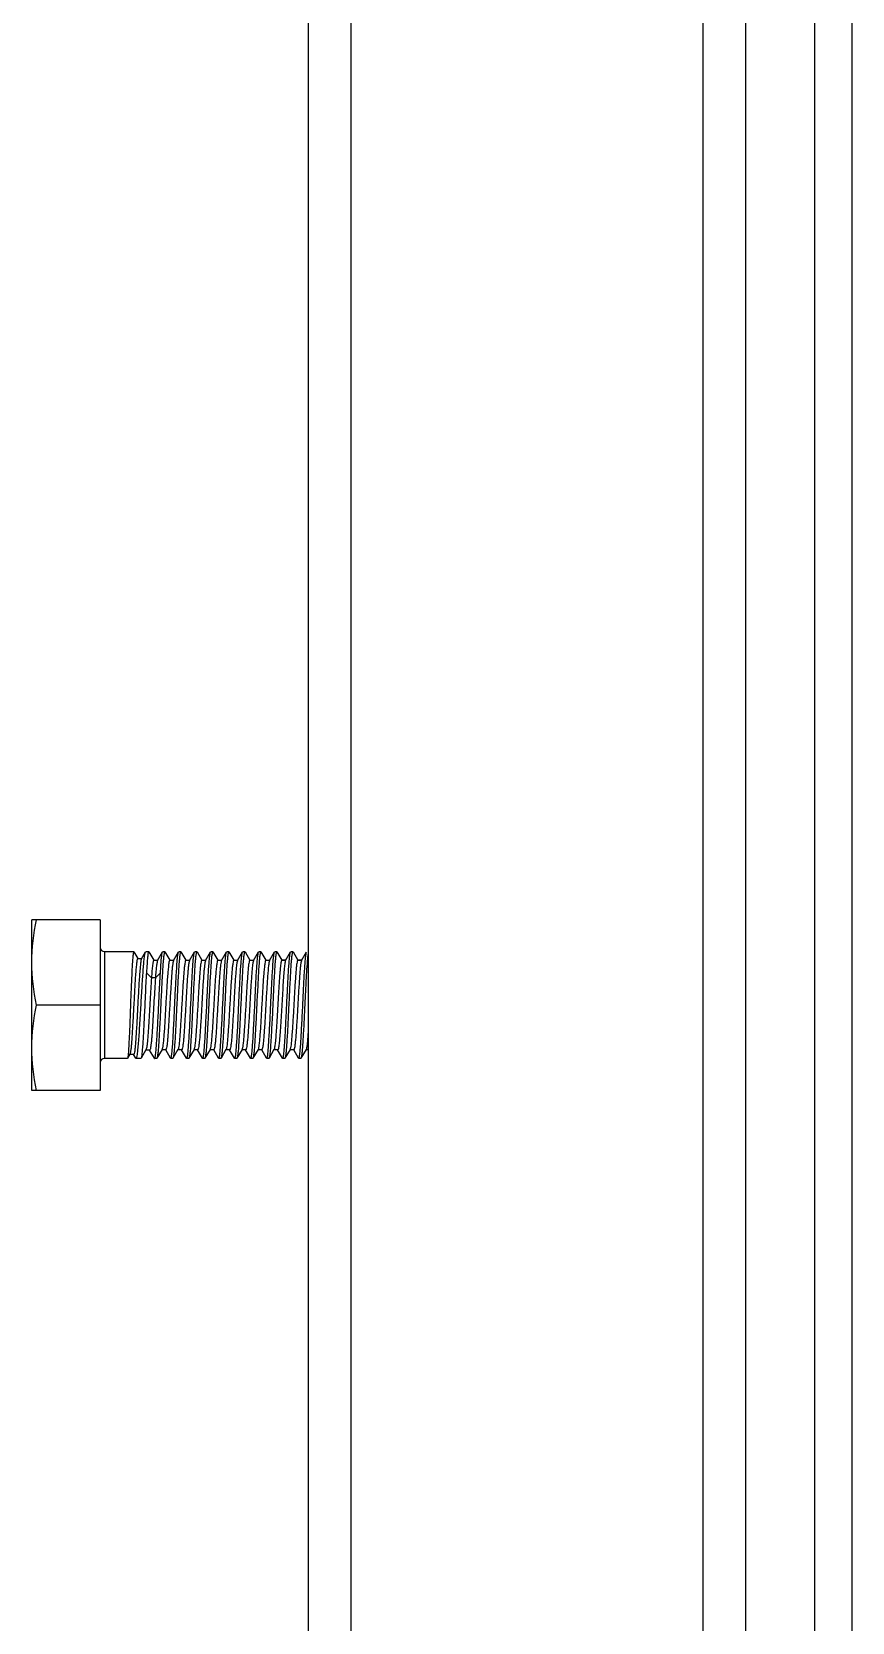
# Model space of a CAD drawing. Extents: x 27938 to 1507990, y 110129 to 923079.
# Drawn here: x 483971 to 484600, y 367100 to 368319 of the extents above; entities that cross this region are included whole.
import ezdxf

# ---------------------------------------------------------------- set-up
doc = ezdxf.new("R2010")
doc.units = 0
doc.header["$LTSCALE"] = 1000
doc.header["$MEASUREMENT"] = 0

msp = doc.modelspace()

# ---------------------------------------------------------------- linework, layer by layer
for p, q in [((484599.9, 366391), (484599.9, 369059.5)), ((484571.3, 366675.4), (484571.3, 368938.6)), ((484182.9, 368785.7), (484182.9, 366070.8)), ((484215.6, 368785.7), (484215.6, 366070.8)), ((484485.4, 368785.7), (484485.4, 366070.8)), ((484518.1, 368785.7), (484518.1, 366070.8)), ((483971.1, 367508), (483971.1, 367638.8)), ((484023.4, 367638.8), (483971.1, 367638.8)), ((484023.4, 367638.8), (484023.4, 367508)), ((484026.7, 367614.3), (484026.7, 367532.5)), ((484049.2, 367614.3), (484026.7, 367614.3)), ((484049.4, 367614.2), (484049.2, 367614.3)), ((484058.2, 367614.1), (484058.4, 367614.3)), ((484060.7, 367614.3), (484058.4, 367614.3)), ((484060.9, 367614.2), (484060.7, 367614.3)), ((484073, 367614.3), (484071.4, 367614.3)), ((484073.1, 367614.2), (484073, 367614.3)), ((484083.6, 367614.2), (484083.7, 367614.3)), ((484085.3, 367614.3), (484083.7, 367614.3)), ((484085.4, 367614.2), (484085.3, 367614.3)), ((484095.8, 367614.2), (484096, 367614.3)), ((484097.5, 367614.3), (484096, 367614.3)), ((484097.7, 367614.2), (484097.5, 367614.3)), ((484108.1, 367614.2), (484108.2, 367614.3)), ((484109.8, 367614.3), (484108.2, 367614.3)), ((484109.9, 367614.2), (484109.8, 367614.3)), ((484122, 367614.3), (484120.5, 367614.3)), ((484122.2, 367614.2), (484122, 367614.3)), ((484132.6, 367614.2), (484132.8, 367614.3)), ((484134.3, 367614.3), (484132.8, 367614.3)), ((484134.5, 367614.2), (484134.3, 367614.3)), ((484144.9, 367614.2), (484145, 367614.3)), ((484146.6, 367614.3), (484145, 367614.3)), ((484146.7, 367614.2), (484146.6, 367614.3)), ((484157.2, 367614.2), (484157.3, 367614.3)), ((484158.8, 367614.3), (484157.3, 367614.3)), ((484159, 367614.2), (484158.8, 367614.3)), ((484169.4, 367614.2), (484169.6, 367614.3)), ((484171.1, 367614.3), (484169.6, 367614.3)), ((484171.3, 367614.2), (484171.1, 367614.3)), ((484049.4, 367614.2), (484052.4, 367609)), ((484052.3, 367609), (484055.2, 367609)), ((484055.1, 367608.9), (484058.2, 367614.1)), ((484060.9, 367614.2), (484064.7, 367607.7)), ((484064.6, 367607.7), (484067.5, 367607.7)), ((484067.4, 367607.5), (484071.3, 367614.2)), ((484073.1, 367614.2), (484076.9, 367607.7)), ((484076.8, 367607.7), (484079.8, 367607.7)), ((484079.7, 367607.5), (484079.6, 367607.4)), ((484079.7, 367607.5), (484083.6, 367614.2)), ((484085.4, 367614.2), (484089.2, 367607.7)), ((484089.1, 367607.7), (484092.1, 367607.7)), ((484092, 367607.5), (484091.9, 367607.4)), ((484092, 367607.5), (484095.8, 367614.2)), ((484097.7, 367614.2), (484101.5, 367607.7)), ((484101.4, 367607.7), (484104.3, 367607.7)), ((484104.2, 367607.5), (484104.1, 367607.3)), ((484104.2, 367607.5), (484108.1, 367614.2)), ((484109.9, 367614.2), (484113.7, 367607.7)), ((484113.6, 367607.7), (484116.6, 367607.7)), ((484116.5, 367607.5), (484120.4, 367614.2)), ((484122.2, 367614.2), (484126, 367607.7)), ((484125.9, 367607.7), (484128.9, 367607.7)), ((484128.8, 367607.5), (484128.7, 367607.3)), ((484128.8, 367607.5), (484132.6, 367614.2)), ((484134.5, 367614.2), (484138.3, 367607.7)), ((484138.2, 367607.7), (484141.1, 367607.7)), ((484141, 367607.5), (484140.9, 367607.3)), ((484141, 367607.5), (484144.9, 367614.2)), ((484146.7, 367614.2), (484150.5, 367607.7)), ((484150.4, 367607.7), (484153.4, 367607.7)), ((484153.3, 367607.5), (484153.2, 367607.3)), ((484153.3, 367607.5), (484157.2, 367614.2)), ((484159, 367614.2), (484162.8, 367607.7)), ((484162.7, 367607.7), (484165.7, 367607.7)), ((484165.7, 367607.7), (484162.8, 367607.7)), ((484165.6, 367607.5), (484169.4, 367614.2)), ((484171.3, 367614.2), (484175, 367607.7)), ((484175, 367607.7), (484177.9, 367607.7)), ((484177.9, 367607.7), (484175, 367607.7)), ((484177.8, 367607.5), (484177.7, 367607.3)), ((484177.8, 367607.5), (484181.7, 367614.2)), ((484062.8, 367594.2), (484058.9, 367598.2)), ((484065.8, 367594.2), (484062.8, 367594.2)), ((484069.7, 367598.2), (484065.8, 367594.2)), ((484023.4, 367573.4), (483974.8, 367573.4)), ((484106.8, 367575.6), (484106.7, 367573.4)), ((484117.4, 367573.4), (484117.6, 367575.6)), ((484044.4, 367532.5), (484026.7, 367532.5)), ((484046.3, 367535.8), (484044.4, 367532.6)), ((484044.4, 367532.6), (484044.4, 367532.5)), ((484049.2, 367535.6), (484046.2, 367535.6)), ((484050.8, 367532.8), (484049.1, 367535.6)), ((484050.8, 367532.8), (484051, 367532.5)), ((484054.7, 367532.5), (484051, 367532.5)), ((484054.9, 367532.7), (484054.7, 367532.5)), ((484058.6, 367539.1), (484054.9, 367532.7)), ((484061.5, 367538.9), (484058.5, 367538.9)), ((484065, 367532.7), (484061.4, 367538.9)), ((484065, 367532.7), (484065.2, 367532.5)), ((484066.9, 367532.5), (484065.2, 367532.5)), ((484067, 367532.7), (484066.9, 367532.5)), ((484070.9, 367539.3), (484067, 367532.7)), ((484073.8, 367539.2), (484070.8, 367539.2)), ((484077.4, 367532.7), (484073.7, 367539.2)), ((484077.4, 367532.7), (484077.6, 367532.5)), ((484079.1, 367532.5), (484077.6, 367532.5)), ((484079.3, 367532.7), (484079.1, 367532.5)), ((484083.1, 367539.3), (484079.3, 367532.7)), ((484086, 367539.2), (484083.1, 367539.2)), ((484089.7, 367532.7), (484085.9, 367539.2)), ((484089.7, 367532.7), (484089.8, 367532.5)), ((484091.4, 367532.5), (484089.8, 367532.5)), ((484091.5, 367532.7), (484091.4, 367532.5)), ((484095.4, 367539.3), (484091.5, 367532.7)), ((484098.3, 367539.2), (484095.3, 367539.2)), ((484102, 367532.7), (484098.2, 367539.2)), ((484102, 367532.7), (484102.1, 367532.5)), ((484103.6, 367532.5), (484102.1, 367532.5)), ((484103.8, 367532.7), (484103.6, 367532.5)), ((484107.7, 367539.3), (484103.8, 367532.7)), ((484110.6, 367539.2), (484107.6, 367539.2)), ((484114.2, 367532.7), (484110.5, 367539.2)), ((484114.2, 367532.7), (484114.4, 367532.5)), ((484115.9, 367532.5), (484114.4, 367532.5)), ((484116.1, 367532.7), (484115.9, 367532.5)), ((484119.9, 367539.3), (484116.1, 367532.7)), ((484122.8, 367539.2), (484119.9, 367539.2)), ((484126.5, 367532.7), (484122.7, 367539.2)), ((484126.5, 367532.7), (484126.6, 367532.5)), ((484128.2, 367532.5), (484126.6, 367532.5)), ((484128.3, 367532.7), (484128.2, 367532.5)), ((484132.2, 367539.3), (484128.3, 367532.7)), ((484135.1, 367539.2), (484132.1, 367539.2)), ((484138.8, 367532.7), (484135, 367539.2)), ((484138.8, 367532.7), (484138.9, 367532.5)), ((484140.4, 367532.5), (484138.9, 367532.5)), ((484140.6, 367532.7), (484140.4, 367532.5)), ((484144.5, 367539.3), (484140.6, 367532.7)), ((484147.4, 367539.2), (484144.4, 367539.2)), ((484151, 367532.7), (484147.3, 367539.2)), ((484151, 367532.7), (484151.2, 367532.5)), ((484152.7, 367532.5), (484151.2, 367532.5)), ((484152.9, 367532.7), (484152.7, 367532.5)), ((484156.7, 367539.3), (484152.9, 367532.7)), ((484159.6, 367539.2), (484156.6, 367539.2)), ((484163.3, 367532.7), (484159.5, 367539.2)), ((484163.3, 367532.7), (484163.4, 367532.5)), ((484165, 367532.5), (484163.4, 367532.5)), ((484165.1, 367532.7), (484165, 367532.5)), ((484169, 367539.3), (484165.1, 367532.7)), ((484171.9, 367539.2), (484168.9, 367539.2)), ((484175.6, 367532.7), (484171.8, 367539.2)), ((484175.6, 367532.7), (484175.7, 367532.5)), ((484177.2, 367532.5), (484175.7, 367532.5)), ((484177.4, 367532.7), (484177.2, 367532.5)), ((484181.3, 367539.3), (484177.4, 367532.7)), ((484182.9, 367539.2), (484181.2, 367539.2)), ((484023.4, 367508), (483971.1, 367508))]:
    msp.add_line(p, q)
for centre, start, end in [((484026.7, 367617.6), 180, 270), ((484026.7, 367529.3), 90, 180)]:
    msp.add_arc(centre, 3.27, start, end)
for points in [[(483971.1, 367606.1), (483971.1, 367617.1), (483972.5, 367628.1), (483974.8, 367638.8)], [(483974.8, 367573.4), (483972.5, 367584.2), (483971.1, 367595.2), (483971.1, 367606.1)], [(483971.1, 367540.7), (483971.1, 367551.7), (483972.5, 367562.7), (483974.8, 367573.4)], [(483974.8, 367508), (483972.5, 367518.7), (483971.1, 367529.7), (483971.1, 367540.7)]]:
    msp.add_open_spline(points, degree=3)
for points, knots in [([(484049.2, 367614.3), (484049.2, 367614.3), (484049, 367614), (484048.9, 367613.4), (484048.7, 367612.4), (484048.5, 367610.4), (484048.2, 367607), (484047.9, 367602), (484047.6, 367595.8), (484047.3, 367588.9), (484047, 367581.3), (484046.8, 367576.1), (484046.7, 367573.4)], [0, 0, 0, 0, 0.006203, 0.021073, 0.045141, 0.078305, 0.170688, 0.294821, 0.44599, 0.618417, 0.805472, 1, 1, 1, 1]), ([(484060.7, 367614.3), (484060.6, 367614.3), (484060.4, 367613.8), (484060.2, 367613.1), (484060, 367611.7), (484059.8, 367609.9), (484059.6, 367607.6), (484059.3, 367603.6), (484059.1, 367600.4), (484058.9, 367598.2)], [0, 0, 0, 0, 0.021546, 0.072917, 0.155846, 0.269667, 0.412995, 0.584026, 1, 1, 1, 1]), ([(484073, 367614.3), (484072.9, 367614.3), (484072.7, 367614), (484072.6, 367613.4), (484072.4, 367612.4), (484072.1, 367610.4), (484071.8, 367607), (484071.4, 367602), (484071, 367595.8), (484070.7, 367588.9), (484070.3, 367581.3), (484070, 367576.1), (484069.9, 367573.4)], [0, 0, 0, 0, 0.006697, 0.021779, 0.045964, 0.079194, 0.171609, 0.295674, 0.446694, 0.618911, 0.805729, 1, 1, 1, 1]), ([(484071.3, 367614.2), (484071.3, 367614.2), (484071.3, 367614.3), (484071.4, 367614.3), (484071.4, 367614.3)], [0, 0, 0, 0, 0.600476, 1, 1, 1, 1]), ([(484085.3, 367614.3), (484085.2, 367614.3), (484085, 367614), (484084.8, 367613.4), (484084.6, 367612.4), (484084.4, 367610.4), (484084, 367607), (484083.7, 367602), (484083.3, 367595.8), (484082.9, 367588.9), (484082.6, 367581.3), (484082.3, 367576.1), (484082.2, 367573.4)], [0, 0, 0, 0, 0.006689, 0.021764, 0.045941, 0.079165, 0.171569, 0.295632, 0.446659, 0.618889, 0.805716, 1, 1, 1, 1]), ([(484097.5, 367614.3), (484097.4, 367614.3), (484097.2, 367614), (484097.1, 367613.4), (484096.9, 367612.4), (484096.6, 367610.4), (484096.3, 367607), (484095.9, 367602), (484095.6, 367595.8), (484095.2, 367588.9), (484094.8, 367581.3), (484094.6, 367576.1), (484094.4, 367573.4)], [0, 0, 0, 0, 0.00668, 0.021743, 0.045911, 0.079128, 0.171521, 0.29558, 0.446613, 0.618858, 0.805701, 1, 1, 1, 1]), ([(484109.8, 367614.3), (484109.7, 367614.3), (484109.5, 367614), (484109.4, 367613.5), (484109.2, 367612.5), (484108.9, 367610.7), (484108.6, 367607.5), (484108.3, 367602.8), (484107.9, 367597), (484107.5, 367590.4), (484107.2, 367583.2), (484106.9, 367578.2), (484106.8, 367575.6)], [0, 0, 0, 0, 0.006689, 0.021571, 0.045424, 0.078208, 0.169526, 0.292465, 0.442701, 0.6149, 0.802905, 1, 1, 1, 1]), ([(484122, 367614.3), (484122, 367614.3), (484121.8, 367614), (484121.6, 367613.4), (484121.4, 367612.4), (484121.2, 367610.4), (484120.8, 367607), (484120.5, 367602), (484120.1, 367595.8), (484119.7, 367588.9), (484119.4, 367581.3), (484119.1, 367576.1), (484119, 367573.4)], [0, 0, 0, 0, 0.006689, 0.021763, 0.04594, 0.079164, 0.171568, 0.295631, 0.446657, 0.618886, 0.805714, 1, 1, 1, 1]), ([(484120.4, 367614.2), (484120.4, 367614.2), (484120.4, 367614.3), (484120.5, 367614.3), (484120.5, 367614.3)], [0, 0, 0, 0, 0.600612, 1, 1, 1, 1]), ([(484134.3, 367614.3), (484134.2, 367614.3), (484134, 367614), (484133.9, 367613.4), (484133.7, 367612.4), (484133.4, 367610.4), (484133.1, 367607), (484132.7, 367602), (484132.4, 367595.8), (484132, 367588.9), (484131.6, 367581.3), (484131.4, 367576.1), (484131.2, 367573.4)], [0, 0, 0, 0, 0.006676, 0.021733, 0.045899, 0.079113, 0.171508, 0.295569, 0.446596, 0.61884, 0.805693, 1, 1, 1, 1]), ([(484146.6, 367614.3), (484146.5, 367614.3), (484146.3, 367614), (484146.2, 367613.4), (484146, 367612.4), (484145.7, 367610.4), (484145.4, 367607), (484145, 367602), (484144.6, 367595.8), (484144.3, 367588.9), (484143.9, 367581.3), (484143.6, 367576.1), (484143.5, 367573.4)], [0, 0, 0, 0, 0.006697, 0.021779, 0.045964, 0.079195, 0.171609, 0.295674, 0.446694, 0.618911, 0.805729, 1, 1, 1, 1]), ([(484158.8, 367614.3), (484158.8, 367614.3), (484158.6, 367614), (484158.4, 367613.4), (484158.2, 367612.4), (484158, 367610.4), (484157.6, 367607), (484157.3, 367602), (484156.9, 367595.8), (484156.5, 367588.9), (484156.2, 367581.3), (484155.9, 367576.1), (484155.8, 367573.4)], [0, 0, 0, 0, 0.006686, 0.021758, 0.045933, 0.079154, 0.171555, 0.295617, 0.446646, 0.618881, 0.805711, 1, 1, 1, 1]), ([(484171.1, 367614.3), (484171, 367614.3), (484170.8, 367614), (484170.7, 367613.4), (484170.5, 367612.4), (484170.2, 367610.4), (484169.9, 367607), (484169.5, 367602), (484169.2, 367595.8), (484168.8, 367588.9), (484168.4, 367581.3), (484168.2, 367576.1), (484168, 367573.4)], [0, 0, 0, 0, 0.006677, 0.021736, 0.045902, 0.079117, 0.171507, 0.295565, 0.446598, 0.618848, 0.805696, 1, 1, 1, 1]), ([(484052.3, 367609), (484052.2, 367609), (484052, 367608.8), (484051.8, 367608.3), (484051.7, 367607.4), (484051.4, 367605.7), (484051.1, 367602.7), (484050.7, 367598.3), (484050.3, 367593), (484050, 367587), (484049.6, 367580.4), (484049.1, 367571.3), (484048.6, 367562.3), (484048.1, 367553.8), (484047.8, 367548.2), (484047.4, 367543.6), (484047.1, 367539.9), (484046.7, 367537.5), (484046.5, 367536.2), (484046.3, 367535.8)], [0, 0, 0, 0, 0.003488, 0.010904, 0.022688, 0.038824, 0.083607, 0.143647, 0.216697, 0.300025, 0.390537, 0.484902, 0.671459, 0.756962, 0.833182, 0.897479, 0.947675, 0.982144, 1, 1, 1, 1]), ([(484055.1, 367608.9), (484054.9, 367608.5), (484054.7, 367607.1), (484054.3, 367604.5), (484054, 367600.7), (484053.6, 367595.9), (484053.2, 367590.2), (484052.7, 367581.5), (484052.2, 367572.5), (484051.8, 367563.4), (484051.4, 367556.9), (484051, 367551), (484050.7, 367545.9), (484050.3, 367541.7), (484050, 367538.6), (484049.7, 367536.7), (484049.4, 367535.9), (484049.3, 367535.6), (484049.2, 367535.6)], [0, 0, 0, 0, 0.018844, 0.055045, 0.107437, 0.174076, 0.252464, 0.339678, 0.527511, 0.621285, 0.710453, 0.791854, 0.862644, 0.920393, 0.963178, 0.989688, 0.996707, 1, 1, 1, 1]), ([(484054.8, 367573.4), (484055.1, 367578.3), (484055.5, 367585.5), (484056.1, 367594.7), (484056.5, 367600.6), (484056.9, 367605.6), (484057.3, 367609.6), (484057.7, 367612.3), (484057.9, 367613.7), (484058.2, 367614.1)], [0, 0, 0, 0, 0.361155, 0.526427, 0.673911, 0.798642, 0.896457, 0.964179, 1, 1, 1, 1]), ([(484064.6, 367607.7), (484064.5, 367607.7), (484064.2, 367607.3), (484064.1, 367606.7), (484063.8, 367605.5), (484063.5, 367603.2), (484063.1, 367599.4), (484062.9, 367596.1), (484062.8, 367594.2)], [0, 0, 0, 0, 0.023235, 0.075178, 0.15823, 0.271917, 0.585415, 1, 1, 1, 1]), ([(484067.4, 367607.5), (484067.2, 367607.1), (484067, 367605.6), (484066.5, 367602.9), (484066.2, 367598.9), (484065.9, 367595.9), (484065.8, 367594.2)], [0, 0, 0, 0, 0.108395, 0.316903, 0.618184, 1, 1, 1, 1]), ([(484069.7, 367598.2), (484069.8, 367600.2), (484070, 367604), (484070.4, 367608.8), (484070.7, 367611.8), (484071, 367613.5), (484071.2, 367614), (484071.3, 367614.2)], [0, 0, 0, 0, 0.387446, 0.690986, 0.897716, 0.962073, 1, 1, 1, 1]), ([(484076.8, 367607.7), (484076.7, 367607.7), (484076.6, 367607.4), (484076.3, 367606.7), (484076, 367604.8), (484075.7, 367601.9), (484075.3, 367597.9), (484074.9, 367593.1), (484074.6, 367587.5), (484074.2, 367581.4), (484073.7, 367573), (484073.3, 367564.6), (484072.8, 367556.5), (484072.4, 367551.3), (484072, 367546.9), (484071.7, 367543.3), (484071.3, 367541), (484071.1, 367539.7), (484070.9, 367539.3)], [0, 0, 0, 0, 0.003515, 0.010772, 0.037949, 0.081609, 0.140308, 0.211978, 0.294061, 0.383612, 0.477415, 0.664253, 0.750571, 0.827952, 0.893624, 0.945254, 0.981055, 1, 1, 1, 1]), ([(484079.6, 367607.4), (484079.4, 367606.9), (484079.2, 367605.5), (484078.8, 367602.9), (484078.5, 367599.3), (484078, 367592.8), (484077.4, 367583.3), (484076.8, 367573.2), (484076.3, 367564.8), (484076, 367558.9), (484075.6, 367553.4), (484075.3, 367548.7), (484074.9, 367544.8), (484074.6, 367541.9), (484074.3, 367540.2), (484074, 367539.4), (484073.8, 367539.2), (484073.8, 367539.2)], [0, 0, 0, 0, 0.022098, 0.060554, 0.114206, 0.18123, 0.34569, 0.53115, 0.623722, 0.711849, 0.792446, 0.862698, 0.92016, 0.962863, 0.989437, 0.99654, 1, 1, 1, 1]), ([(484080.6, 367573.4), (484080.9, 367578.4), (484081.2, 367585.6), (484081.7, 367594.8), (484082.1, 367600.8), (484082.4, 367605.8), (484082.7, 367609.8), (484083.1, 367612.4), (484083.3, 367613.8), (484083.6, 367614.2)], [0, 0, 0, 0, 0.363963, 0.530225, 0.678242, 0.802937, 0.90006, 0.966368, 1, 1, 1, 1]), ([(484089.1, 367607.7), (484089, 367607.7), (484088.8, 367607.4), (484088.6, 367606.7), (484088.3, 367604.8), (484087.9, 367601.9), (484087.6, 367597.9), (484087.2, 367593.1), (484086.8, 367587.5), (484086.5, 367581.4), (484086, 367573), (484085.5, 367564.6), (484085, 367556.5), (484084.7, 367551.3), (484084.3, 367546.9), (484084, 367543.3), (484083.6, 367541), (484083.4, 367539.7), (484083.1, 367539.3)], [0, 0, 0, 0, 0.003515, 0.010772, 0.037949, 0.081609, 0.140308, 0.211978, 0.294061, 0.383612, 0.477415, 0.664253, 0.750571, 0.827952, 0.893624, 0.945254, 0.981055, 1, 1, 1, 1]), ([(484091.9, 367607.4), (484091.7, 367606.9), (484091.4, 367605.5), (484091.1, 367602.9), (484090.7, 367599.3), (484090.2, 367592.8), (484089.6, 367583.3), (484089.1, 367573.2), (484088.6, 367564.8), (484088.2, 367558.8), (484087.9, 367553.4), (484087.5, 367548.7), (484087.2, 367544.8), (484086.8, 367541.9), (484086.5, 367540.2), (484086.3, 367539.4), (484086.1, 367539.2), (484086, 367539.2)], [0, 0, 0, 0, 0.022237, 0.060809, 0.11455, 0.181633, 0.346125, 0.531524, 0.624042, 0.712107, 0.792639, 0.862829, 0.920237, 0.962898, 0.989446, 0.996542, 1, 1, 1, 1]), ([(484092.9, 367573.4), (484093.2, 367578.4), (484093.5, 367585.6), (484094, 367594.8), (484094.3, 367600.8), (484094.7, 367605.8), (484095, 367609.8), (484095.4, 367612.4), (484095.6, 367613.8), (484095.8, 367614.2)], [0, 0, 0, 0, 0.363959, 0.530225, 0.678245, 0.80294, 0.900061, 0.966367, 1, 1, 1, 1]), ([(484101.4, 367607.7), (484101.3, 367607.7), (484101.1, 367607.4), (484100.9, 367606.7), (484100.5, 367604.8), (484100.2, 367601.9), (484099.8, 367597.9), (484099.5, 367593.1), (484099.1, 367587.5), (484098.7, 367581.4), (484098.3, 367573), (484097.8, 367564.6), (484097.3, 367556.5), (484096.9, 367551.3), (484096.6, 367546.9), (484096.2, 367543.3), (484095.9, 367541), (484095.6, 367539.7), (484095.4, 367539.3)], [0, 0, 0, 0, 0.003515, 0.010772, 0.037949, 0.081609, 0.140308, 0.211978, 0.294061, 0.383612, 0.477416, 0.664253, 0.750571, 0.827952, 0.893624, 0.945254, 0.981055, 1, 1, 1, 1]), ([(484104.1, 367607.3), (484104, 367606.9), (484103.7, 367605.5), (484103.4, 367602.9), (484103, 367599.2), (484102.5, 367592.7), (484101.9, 367583.2), (484101.3, 367573.1), (484100.9, 367564.8), (484100.5, 367558.8), (484100.1, 367553.4), (484099.8, 367548.6), (484099.4, 367544.8), (484099.1, 367541.9), (484098.8, 367540.2), (484098.5, 367539.4), (484098.4, 367539.2), (484098.3, 367539.2)], [0, 0, 0, 0, 0.022376, 0.061065, 0.114893, 0.182035, 0.346559, 0.531898, 0.624361, 0.712364, 0.792832, 0.86296, 0.920314, 0.962934, 0.989455, 0.996544, 1, 1, 1, 1]), ([(484105.2, 367573.4), (484105.4, 367578.4), (484105.8, 367585.6), (484106.2, 367594.8), (484106.6, 367600.8), (484107, 367605.8), (484107.3, 367609.8), (484107.7, 367612.4), (484107.9, 367613.8), (484108.1, 367614.2)], [0, 0, 0, 0, 0.363957, 0.530226, 0.678247, 0.80294, 0.900059, 0.966367, 1, 1, 1, 1]), ([(484113.6, 367607.7), (484113.5, 367607.7), (484113.4, 367607.4), (484113.1, 367606.7), (484112.8, 367604.9), (484112.5, 367602), (484112.1, 367598), (484111.7, 367593.2), (484111.2, 367585.5), (484110.9, 367579.5), (484110.7, 367575.3)], [0, 0, 0, 0, 0.007368, 0.022553, 0.07941, 0.170757, 0.293599, 0.443643, 0.615565, 1, 1, 1, 1]), ([(484116.5, 367607.5), (484116.3, 367607.2), (484116.1, 367606), (484115.7, 367603.9), (484115.4, 367600.8), (484115.1, 367596.9), (484114.7, 367592.2), (484114.3, 367584.9), (484114, 367579.2), (484113.7, 367575.3)], [0, 0, 0, 0, 0.036414, 0.10397, 0.201071, 0.324823, 0.471425, 0.636308, 1, 1, 1, 1]), ([(484117.6, 367575.6), (484117.8, 367580.4), (484118.1, 367587.2), (484118.6, 367596), (484118.9, 367601.6), (484119.3, 367606.3), (484119.6, 367610), (484119.9, 367612.5), (484120.1, 367613.8), (484120.4, 367614.2)], [0, 0, 0, 0, 0.367266, 0.533405, 0.680662, 0.804347, 0.900563, 0.966339, 1, 1, 1, 1]), ([(484125.9, 367607.7), (484125.8, 367607.7), (484125.6, 367607.4), (484125.4, 367606.7), (484125.1, 367604.8), (484124.7, 367601.9), (484124.4, 367597.9), (484124, 367593.1), (484123.6, 367587.5), (484123.3, 367581.4), (484122.8, 367573), (484122.3, 367564.6), (484121.8, 367556.5), (484121.5, 367551.3), (484121.1, 367546.9), (484120.8, 367543.3), (484120.4, 367541), (484120.2, 367539.7), (484119.9, 367539.3)], [0, 0, 0, 0, 0.003516, 0.010772, 0.037949, 0.081609, 0.140308, 0.211978, 0.294061, 0.383612, 0.477416, 0.664254, 0.750571, 0.827952, 0.893624, 0.945254, 0.981055, 1, 1, 1, 1]), ([(484128.7, 367607.3), (484128.5, 367606.8), (484128.2, 367605.4), (484127.9, 367602.8), (484127.5, 367599.2), (484127, 367592.7), (484126.4, 367583.2), (484125.9, 367573.1), (484125.4, 367564.7), (484125, 367558.8), (484124.7, 367553.4), (484124.3, 367548.6), (484124, 367544.8), (484123.6, 367541.9), (484123.3, 367540.2), (484123.1, 367539.4), (484122.9, 367539.2), (484122.8, 367539.2)], [0, 0, 0, 0, 0.022654, 0.061574, 0.115578, 0.182837, 0.347426, 0.532643, 0.624999, 0.712877, 0.793216, 0.863221, 0.920468, 0.963004, 0.989473, 0.996549, 1, 1, 1, 1]), ([(484129.7, 367573.4), (484129.9, 367578.4), (484130.3, 367585.6), (484130.8, 367594.8), (484131.1, 367600.8), (484131.5, 367605.8), (484131.8, 367609.8), (484132.2, 367612.4), (484132.4, 367613.8), (484132.6, 367614.2)], [0, 0, 0, 0, 0.363961, 0.530225, 0.678245, 0.802939, 0.90006, 0.966367, 1, 1, 1, 1]), ([(484138.2, 367607.7), (484138.1, 367607.7), (484137.9, 367607.4), (484137.7, 367606.7), (484137.3, 367604.8), (484137, 367601.9), (484136.6, 367597.9), (484136.3, 367593.1), (484135.9, 367587.5), (484135.5, 367581.4), (484135.1, 367573), (484134.6, 367564.6), (484134.1, 367556.5), (484133.7, 367551.3), (484133.4, 367546.9), (484133, 367543.3), (484132.7, 367541), (484132.4, 367539.7), (484132.2, 367539.3)], [0, 0, 0, 0, 0.003516, 0.010771, 0.037949, 0.081609, 0.140308, 0.211978, 0.294061, 0.383613, 0.477416, 0.664254, 0.750571, 0.827952, 0.893624, 0.945254, 0.981055, 1, 1, 1, 1]), ([(484140.9, 367607.3), (484140.7, 367606.8), (484140.5, 367605.4), (484140.1, 367602.8), (484139.8, 367599.2), (484139.3, 367592.6), (484138.7, 367583.1), (484138.1, 367573), (484137.7, 367564.7), (484137.3, 367558.8), (484136.9, 367553.3), (484136.6, 367548.6), (484136.2, 367544.7), (484135.9, 367541.9), (484135.6, 367540.2), (484135.3, 367539.4), (484135.2, 367539.2), (484135.1, 367539.2)], [0, 0, 0, 0, 0.022792, 0.061828, 0.11592, 0.183237, 0.347858, 0.533014, 0.625317, 0.713133, 0.793408, 0.863351, 0.920544, 0.963039, 0.989482, 0.996551, 1, 1, 1, 1]), ([(484142, 367573.4), (484142.2, 367578.4), (484142.6, 367585.6), (484143, 367594.8), (484143.4, 367600.8), (484143.8, 367605.8), (484144.1, 367609.8), (484144.5, 367612.4), (484144.7, 367613.8), (484144.9, 367614.2)], [0, 0, 0, 0, 0.363962, 0.530226, 0.678239, 0.802933, 0.900057, 0.966368, 1, 1, 1, 1]), ([(484150.4, 367607.7), (484150.3, 367607.7), (484150.2, 367607.4), (484149.9, 367606.7), (484149.6, 367604.8), (484149.3, 367601.9), (484148.9, 367597.9), (484148.5, 367593.1), (484148.2, 367587.5), (484147.8, 367581.4), (484147.3, 367573), (484146.9, 367564.6), (484146.4, 367556.5), (484146, 367551.3), (484145.6, 367546.9), (484145.3, 367543.3), (484144.9, 367541), (484144.7, 367539.7), (484144.5, 367539.3)], [0, 0, 0, 0, 0.003516, 0.010771, 0.037949, 0.081609, 0.140308, 0.211978, 0.294061, 0.383613, 0.477416, 0.664254, 0.750571, 0.827952, 0.893624, 0.945254, 0.981055, 1, 1, 1, 1]), ([(484153.2, 367607.3), (484153, 367606.8), (484152.8, 367605.4), (484152.4, 367602.8), (484152.1, 367599.1), (484151.6, 367592.6), (484151, 367583.1), (484150.4, 367573), (484149.9, 367564.7), (484149.6, 367558.7), (484149.2, 367553.3), (484148.9, 367548.6), (484148.5, 367544.7), (484148.2, 367541.9), (484147.8, 367540.1), (484147.6, 367539.4), (484147.4, 367539.2), (484147.4, 367539.2)], [0, 0, 0, 0, 0.022931, 0.062083, 0.116262, 0.183637, 0.34829, 0.533386, 0.625634, 0.713389, 0.793599, 0.863481, 0.920621, 0.963074, 0.989491, 0.996553, 1, 1, 1, 1]), ([(484154.2, 367573.4), (484154.5, 367578.4), (484154.8, 367585.6), (484155.3, 367594.8), (484155.7, 367600.8), (484156, 367605.8), (484156.3, 367609.8), (484156.7, 367612.4), (484156.9, 367613.8), (484157.2, 367614.2)], [0, 0, 0, 0, 0.363963, 0.530225, 0.678242, 0.802937, 0.90006, 0.966368, 1, 1, 1, 1]), ([(484162.7, 367607.7), (484162.6, 367607.7), (484162.3, 367607.2), (484162.1, 367606.4), (484161.9, 367604.8), (484161.6, 367602.9), (484161.4, 367600.3), (484161, 367596.1), (484160.6, 367589.9), (484160.1, 367581.7), (484159.6, 367573), (484159.1, 367564.2), (484158.7, 367558.5), (484158.6, 367555.8)], [0, 0, 0, 0, 0.007549, 0.025288, 0.053782, 0.092698, 0.14142, 0.199125, 0.337396, 0.498012, 0.669894, 0.841157, 1, 1, 1, 1]), ([(484165.6, 367607.5), (484165.4, 367607.3), (484165.3, 367606.7), (484164.9, 367604.7), (484164.5, 367601.1), (484164, 367595.5), (484163.6, 367588.5), (484163.1, 367580.5), (484162.5, 367569.5), (484162, 367561.2), (484161.6, 367555.8)], [0, 0, 0, 0, 0.014139, 0.038106, 0.114569, 0.22512, 0.362916, 0.519336, 0.684562, 1, 1, 1, 1]), ([(484166.5, 367573.4), (484166.7, 367578.4), (484167.1, 367585.6), (484167.6, 367594.8), (484167.9, 367600.8), (484168.3, 367605.8), (484168.6, 367609.8), (484169, 367612.4), (484169.2, 367613.8), (484169.4, 367614.2)], [0, 0, 0, 0, 0.363958, 0.530225, 0.678245, 0.80294, 0.90006, 0.966367, 1, 1, 1, 1]), ([(484175, 367607.7), (484174.9, 367607.7), (484174.7, 367607.4), (484174.5, 367606.7), (484174.1, 367604.8), (484173.8, 367601.9), (484173.4, 367597.9), (484173.1, 367593.1), (484172.7, 367587.5), (484172.3, 367581.4), (484171.9, 367573), (484171.4, 367564.6), (484170.9, 367556.5), (484170.5, 367551.3), (484170.2, 367546.9), (484169.8, 367543.3), (484169.5, 367541), (484169.2, 367539.7), (484169, 367539.3)], [0, 0, 0, 0, 0.003516, 0.010771, 0.037949, 0.081609, 0.140308, 0.211978, 0.294061, 0.383613, 0.477416, 0.664254, 0.750571, 0.827952, 0.893624, 0.945254, 0.981055, 1, 1, 1, 1]), ([(484177.7, 367607.3), (484177.5, 367606.8), (484177.3, 367605.4), (484176.9, 367602.7), (484176.6, 367599.1), (484176.1, 367592.5), (484175.5, 367583), (484174.9, 367573), (484174.5, 367564.6), (484174.1, 367558.7), (484173.7, 367553.3), (484173.4, 367548.6), (484173, 367544.7), (484172.7, 367541.9), (484172.4, 367540.1), (484172.1, 367539.4), (484172, 367539.2), (484171.9, 367539.2)], [0, 0, 0, 0, 0.023208, 0.06259, 0.116944, 0.184435, 0.349152, 0.534126, 0.626268, 0.713899, 0.79398, 0.86374, 0.920773, 0.963144, 0.989509, 0.996558, 1, 1, 1, 1]), ([(484178.8, 367573.4), (484179, 367578.4), (484179.4, 367585.6), (484179.8, 367594.8), (484180.2, 367600.8), (484180.6, 367605.8), (484180.9, 367609.8), (484181.3, 367612.4), (484181.5, 367613.8), (484181.7, 367614.2)], [0, 0, 0, 0, 0.363957, 0.530228, 0.678248, 0.80294, 0.900058, 0.966367, 1, 1, 1, 1]), ([(484182.9, 367612.9), (484182.5, 367611.1), (484182.1, 367606.2), (484181.5, 367597.4), (484180.9, 367586.1), (484180.5, 367577.8), (484180.3, 367573.4)], [0, 0, 0, 0, 0.140058, 0.370691, 0.667791, 1, 1, 1, 1]), ([(484058.9, 367598.2), (484058.8, 367596.3), (484058.3, 367588.1), (484058, 367579.8), (484057.7, 367573.4)], [0, 0, 0, 0, 0.22604, 1, 1, 1, 1]), ([(484062.8, 367594.2), (484062.4, 367588.6), (484061.9, 367580), (484061.2, 367568.4), (484060.7, 367559.9), (484060.2, 367552.3), (484059.8, 367546.8), (484059.4, 367543.2), (484059.2, 367541.3), (484058.9, 367540), (484058.7, 367539.3), (484058.6, 367539.1)], [0, 0, 0, 0, 0.303539, 0.468638, 0.62733, 0.768529, 0.882427, 0.926602, 0.961222, 0.985757, 1, 1, 1, 1]), ([(484065.8, 367594.2), (484065.6, 367591.4), (484065.3, 367585.5), (484064.7, 367576.5), (484064.2, 367567.2), (484063.7, 367558.4), (484063.2, 367551.7), (484062.9, 367547), (484062.6, 367544.3), (484062.3, 367542.1), (484062.1, 367540.4), (484061.9, 367539.5), (484061.6, 367538.9), (484061.5, 367538.9)], [0, 0, 0, 0, 0.15003, 0.317321, 0.489066, 0.652114, 0.794019, 0.853588, 0.904016, 0.944371, 0.97394, 0.992316, 1, 1, 1, 1]), ([(484068.4, 367573.4), (484068.5, 367575.6), (484068.9, 367583.9), (484069.3, 367592.1), (484069.7, 367598.2)], [0, 0, 0, 0, 0.2673, 1, 1, 1, 1]), ([(484046.7, 367573.4), (484046.5, 367568.4), (484046.3, 367561.1), (484045.9, 367551.7), (484045.6, 367545.7), (484045.3, 367540.7), (484045.1, 367536.8), (484044.8, 367534.3), (484044.7, 367533), (484044.4, 367532.6)], [0, 0, 0, 0, 0.36864, 0.53657, 0.68548, 0.810114, 0.906077, 0.97003, 1, 1, 1, 1]), ([(484051, 367532.5), (484051.1, 367532.5), (484051.4, 367532.8), (484051.7, 367533.8), (484052.1, 367536.1), (484052.5, 367539.8), (484053, 367544.9), (484053.4, 367551), (484053.9, 367558), (484054.3, 367565.5), (484054.6, 367570.8), (484054.8, 367573.4)], [0, 0, 0, 0, 0.007547, 0.022985, 0.080637, 0.173055, 0.296975, 0.447746, 0.61965, 0.806111, 1, 1, 1, 1]), ([(484057.7, 367573.4), (484057.4, 367568.4), (484057.1, 367561.2), (484056.6, 367551.9), (484056.3, 367546), (484055.9, 367540.9), (484055.6, 367537), (484055.3, 367534.4), (484055.1, 367533), (484054.9, 367532.7)], [0, 0, 0, 0, 0.365079, 0.53175, 0.679987, 0.804667, 0.901508, 0.967249, 1, 1, 1, 1]), ([(484065.2, 367532.5), (484065.3, 367532.5), (484065.5, 367532.9), (484065.6, 367533.4), (484065.8, 367534.4), (484066.1, 367536.4), (484066.4, 367539.9), (484066.8, 367544.9), (484067.2, 367551), (484067.6, 367558), (484068, 367565.5), (484068.2, 367570.8), (484068.4, 367573.4)], [0, 0, 0, 0, 0.006868, 0.022, 0.046199, 0.079427, 0.17181, 0.295831, 0.44681, 0.618994, 0.805771, 1, 1, 1, 1]), ([(484069.9, 367573.4), (484069.7, 367568.5), (484069.3, 367561.2), (484068.8, 367552), (484068.5, 367546), (484068.1, 367541), (484067.8, 367537.1), (484067.4, 367534.5), (484067.2, 367533.1), (484067, 367532.7)], [0, 0, 0, 0, 0.364025, 0.530311, 0.678341, 0.803035, 0.90014, 0.966414, 1, 1, 1, 1]), ([(484077.6, 367532.5), (484077.7, 367532.5), (484077.9, 367532.9), (484078, 367533.4), (484078.2, 367534.4), (484078.5, 367536.4), (484078.8, 367539.9), (484079.2, 367544.9), (484079.5, 367551), (484079.9, 367558), (484080.3, 367565.5), (484080.5, 367570.8), (484080.6, 367573.4)], [0, 0, 0, 0, 0.006693, 0.021771, 0.045952, 0.079179, 0.171588, 0.295652, 0.446676, 0.6189, 0.805722, 1, 1, 1, 1]), ([(484082.2, 367573.4), (484081.9, 367568.5), (484081.6, 367561.2), (484081.1, 367552), (484080.8, 367546), (484080.4, 367541), (484080.1, 367537.1), (484079.7, 367534.5), (484079.5, 367533.1), (484079.3, 367532.7)], [0, 0, 0, 0, 0.364027, 0.530312, 0.678339, 0.803032, 0.900139, 0.966415, 1, 1, 1, 1]), ([(484089.8, 367532.5), (484089.9, 367532.5), (484090.1, 367532.9), (484090.3, 367533.4), (484090.5, 367534.4), (484090.7, 367536.4), (484091.1, 367539.9), (484091.4, 367544.9), (484091.8, 367551), (484092.2, 367558), (484092.5, 367565.5), (484092.8, 367570.8), (484092.9, 367573.4)], [0, 0, 0, 0, 0.006696, 0.021778, 0.045963, 0.079194, 0.171608, 0.295673, 0.446692, 0.618909, 0.805729, 1, 1, 1, 1]), ([(484094.4, 367573.4), (484094.2, 367568.5), (484093.9, 367561.2), (484093.4, 367552), (484093, 367546), (484092.7, 367541), (484092.4, 367537.1), (484092, 367534.5), (484091.8, 367533.1), (484091.5, 367532.7)], [0, 0, 0, 0, 0.364034, 0.530325, 0.678352, 0.803041, 0.900142, 0.966414, 1, 1, 1, 1]), ([(484102.1, 367532.5), (484102.2, 367532.5), (484102.4, 367532.9), (484102.5, 367533.4), (484102.7, 367534.4), (484103, 367536.4), (484103.3, 367539.9), (484103.7, 367544.9), (484104.1, 367551), (484104.4, 367558), (484104.8, 367565.5), (484105.1, 367570.8), (484105.2, 367573.4)], [0, 0, 0, 0, 0.006683, 0.021751, 0.045922, 0.07914, 0.171535, 0.295594, 0.446618, 0.618857, 0.805703, 1, 1, 1, 1]), ([(484106.7, 367573.4), (484106.5, 367568.5), (484106.1, 367561.2), (484105.6, 367552), (484105.3, 367546), (484104.9, 367541), (484104.6, 367537.1), (484104.2, 367534.5), (484104, 367533.1), (484103.8, 367532.7)], [0, 0, 0, 0, 0.364016, 0.530299, 0.678328, 0.803022, 0.900132, 0.966412, 1, 1, 1, 1]), ([(484110.7, 367575.3), (484110.4, 367571), (484110.1, 367564.7), (484109.6, 367556.6), (484109.2, 367551.4), (484108.8, 367546.9), (484108.5, 367543.4), (484108.1, 367541), (484107.9, 367539.7), (484107.7, 367539.3)], [0, 0, 0, 0, 0.357179, 0.522363, 0.670515, 0.796289, 0.895183, 0.963748, 1, 1, 1, 1]), ([(484113.7, 367575.3), (484113.6, 367573), (484113.3, 367568.4), (484112.9, 367561.8), (484112.6, 367555.6), (484112.2, 367550.2), (484111.8, 367545.7), (484111.5, 367542.7), (484111.2, 367540.8), (484111, 367540), (484110.8, 367539.4), (484110.6, 367539.2), (484110.6, 367539.2)], [0, 0, 0, 0, 0.191103, 0.376469, 0.548513, 0.700189, 0.825314, 0.918839, 0.952565, 0.977198, 0.992701, 1, 1, 1, 1]), ([(484114.4, 367532.5), (484114.5, 367532.5), (484114.7, 367532.9), (484114.8, 367533.4), (484115, 367534.4), (484115.3, 367536.4), (484115.6, 367539.9), (484115.9, 367544.9), (484116.3, 367551), (484116.7, 367558), (484117.1, 367565.5), (484117.3, 367570.8), (484117.4, 367573.4)], [0, 0, 0, 0, 0.006671, 0.021725, 0.045886, 0.079098, 0.171491, 0.295553, 0.446588, 0.618835, 0.805687, 1, 1, 1, 1]), ([(484119, 367573.4), (484118.7, 367568.5), (484118.4, 367561.2), (484117.9, 367552), (484117.6, 367546), (484117.2, 367541), (484116.9, 367537.1), (484116.5, 367534.5), (484116.3, 367533.1), (484116.1, 367532.7)], [0, 0, 0, 0, 0.364022, 0.530315, 0.678347, 0.803036, 0.900137, 0.966413, 1, 1, 1, 1]), ([(484126.6, 367532.5), (484126.7, 367532.5), (484126.9, 367532.9), (484127.1, 367533.4), (484127.3, 367534.4), (484127.5, 367536.4), (484127.8, 367539.9), (484128.2, 367544.9), (484128.6, 367551), (484129, 367558), (484129.3, 367565.5), (484129.6, 367570.8), (484129.7, 367573.4)], [0, 0, 0, 0, 0.006673, 0.021728, 0.04589, 0.079102, 0.171488, 0.295544, 0.446579, 0.618833, 0.80569, 1, 1, 1, 1]), ([(484131.2, 367573.4), (484131, 367568.5), (484130.7, 367561.2), (484130.2, 367552), (484129.8, 367546), (484129.5, 367541), (484129.2, 367537.1), (484128.8, 367534.5), (484128.6, 367533.1), (484128.3, 367532.7)], [0, 0, 0, 0, 0.364021, 0.530312, 0.678344, 0.803036, 0.900139, 0.966413, 1, 1, 1, 1]), ([(484138.9, 367532.5), (484139, 367532.5), (484139.2, 367532.9), (484139.3, 367533.4), (484139.5, 367534.4), (484139.8, 367536.4), (484140.1, 367539.9), (484140.5, 367544.9), (484140.9, 367551), (484141.2, 367558), (484141.6, 367565.5), (484141.9, 367570.8), (484142, 367573.4)], [0, 0, 0, 0, 0.006683, 0.021749, 0.045921, 0.079139, 0.171536, 0.295597, 0.446627, 0.618868, 0.805705, 1, 1, 1, 1]), ([(484143.5, 367573.4), (484143.3, 367568.5), (484142.9, 367561.2), (484142.4, 367552), (484142.1, 367546), (484141.7, 367541), (484141.4, 367537.1), (484141, 367534.5), (484140.8, 367533.1), (484140.6, 367532.7)], [0, 0, 0, 0, 0.364024, 0.530311, 0.678341, 0.803035, 0.90014, 0.966414, 1, 1, 1, 1]), ([(484151.2, 367532.5), (484151.3, 367532.5), (484151.5, 367532.9), (484151.6, 367533.4), (484151.8, 367534.4), (484152.1, 367536.4), (484152.4, 367539.9), (484152.7, 367544.9), (484153.1, 367551), (484153.5, 367558), (484153.9, 367565.5), (484154.1, 367570.8), (484154.2, 367573.4)], [0, 0, 0, 0, 0.006692, 0.02177, 0.045951, 0.079177, 0.171585, 0.295649, 0.446674, 0.618898, 0.805721, 1, 1, 1, 1]), ([(484155.8, 367573.4), (484155.7, 367571.6), (484155.4, 367564.6), (484155, 367557.5), (484154.7, 367552.3)], [0, 0, 0, 0, 0.261816, 1, 1, 1, 1]), ([(484168, 367573.4), (484167.8, 367568.5), (484167.5, 367561.2), (484167, 367552), (484166.6, 367546), (484166.3, 367541), (484165.9, 367537.1), (484165.6, 367534.5), (484165.4, 367533.1), (484165.1, 367532.7)], [0, 0, 0, 0, 0.364034, 0.530327, 0.678354, 0.803043, 0.900143, 0.966415, 1, 1, 1, 1]), ([(484165.5, 367552.3), (484165.5, 367554), (484165.9, 367561), (484166.3, 367568), (484166.5, 367573.4)], [0, 0, 0, 0, 0.233581, 1, 1, 1, 1]), ([(484175.7, 367532.5), (484175.8, 367532.5), (484176, 367532.9), (484176.1, 367533.4), (484176.3, 367534.4), (484176.6, 367536.4), (484176.9, 367539.9), (484177.3, 367544.9), (484177.7, 367551), (484178, 367558), (484178.4, 367565.5), (484178.7, 367570.8), (484178.8, 367573.4)], [0, 0, 0, 0, 0.006682, 0.021748, 0.045918, 0.079135, 0.171528, 0.295585, 0.446611, 0.618853, 0.805701, 1, 1, 1, 1]), ([(484180.3, 367573.4), (484180.1, 367568.5), (484179.7, 367561.2), (484179.2, 367552), (484178.9, 367546), (484178.5, 367541), (484178.2, 367537.1), (484177.8, 367534.5), (484177.6, 367533.1), (484177.4, 367532.7)], [0, 0, 0, 0, 0.364017, 0.530302, 0.678331, 0.803024, 0.900132, 0.966412, 1, 1, 1, 1]), ([(484158.6, 367555.8), (484158.4, 367553.7), (484158.2, 367549.9), (484157.7, 367545), (484157.4, 367541.8), (484157, 367540.1), (484156.9, 367539.5), (484156.7, 367539.3)], [0, 0, 0, 0, 0.381097, 0.684377, 0.893928, 0.960143, 1, 1, 1, 1]), ([(484161.6, 367555.8), (484161.5, 367553.5), (484161.2, 367550.2), (484160.9, 367546.2), (484160.7, 367543.7), (484160.4, 367541.9), (484160.2, 367540.4), (484160, 367539.6), (484159.7, 367539.2), (484159.6, 367539.2)], [0, 0, 0, 0, 0.410879, 0.581806, 0.725913, 0.840918, 0.925076, 0.977487, 1, 1, 1, 1]), ([(484154.7, 367552.3), (484154.6, 367549.8), (484154.3, 367545.2), (484153.9, 367539.9), (484153.6, 367536.6), (484153.4, 367534.8), (484153.2, 367533.5), (484153, 367532.9), (484152.9, 367532.7)], [0, 0, 0, 0, 0.386254, 0.691736, 0.808776, 0.899775, 0.963628, 1, 1, 1, 1]), ([(484163.4, 367532.5), (484163.6, 367532.5), (484163.8, 367533.1), (484164, 367534), (484164.2, 367535.8), (484164.5, 367538), (484164.7, 367540.9), (484165.1, 367545.7), (484165.3, 367549.6), (484165.5, 367552.3)], [0, 0, 0, 0, 0.021095, 0.073096, 0.157182, 0.272316, 0.416719, 0.588047, 1, 1, 1, 1]), ([(484182.9, 367552.4), (484182.7, 367550.8), (484182.5, 367547.8), (484182.2, 367543.8), (484181.8, 367541.2), (484181.5, 367539.7), (484181.3, 367539.3)], [0, 0, 0, 0, 0.381924, 0.683092, 0.891493, 1, 1, 1, 1])]:
    msp.add_open_spline(points, degree=3, knots=knots)

doc.saveas('drawing.dxf')
